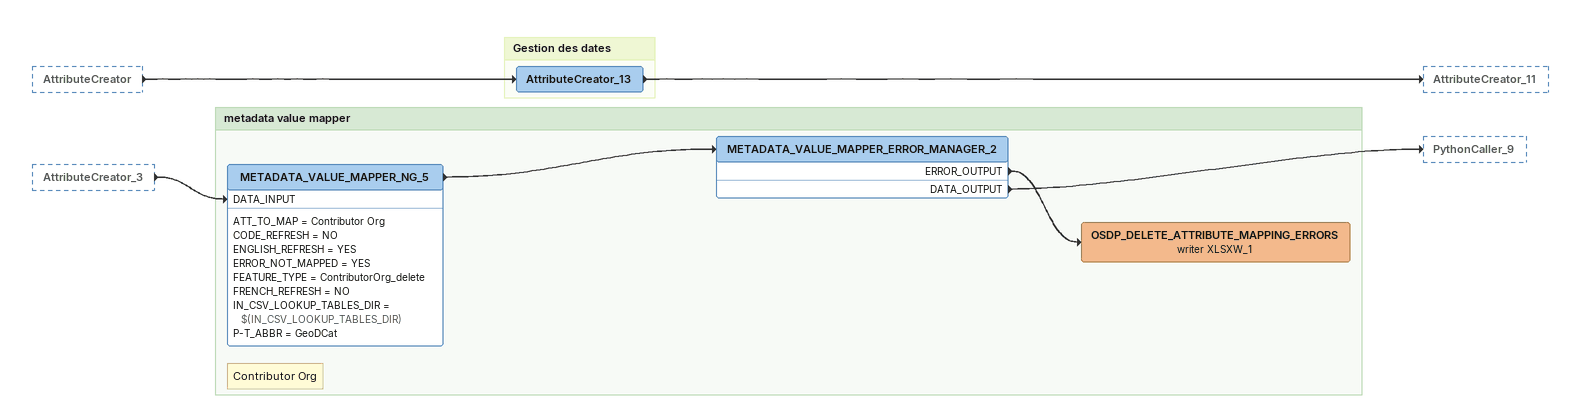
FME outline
AttributeCreator [outside]
    -> AttributeCreator_13
AttributeCreator_3 [outside]
    -> METADATA_VALUE_MAPPER_NG_5 [DATA_INPUT]

Bookmark: Gestion des dates
AttributeCreator_13
    -> AttributeCreator_11

Bookmark: metadata value mapper
Note: Contributor Org
METADATA_VALUE_MAPPER_NG_5
    ATT_TO_MAP = Contributor Org
    CODE_REFRESH = NO
    ENGLISH_REFRESH = YES
    ERROR_NOT_MAPPED = YES
    FEATURE_TYPE = ContributorOrg_delete
    FRENCH_REFRESH = NO
    IN_CSV_LOOKUP_TABLES_DIR = $(IN_CSV_LOOKUP_TABLES_DIR)
    P-T_ABBR = GeoDCat
    -> METADATA_VALUE_MAPPER_ERROR_MANAGER_2
METADATA_VALUE_MAPPER_ERROR_MANAGER_2
    ERROR_OUTPUT -> OSDP_DELETE_ATTRIBUTE_MAPPING_ERRORS (writer XLSXW_1)
    DATA_OUTPUT -> PythonCaller_9
OSDP_DELETE_ATTRIBUTE_MAPPING_ERRORS (writer XLSXW_1)
